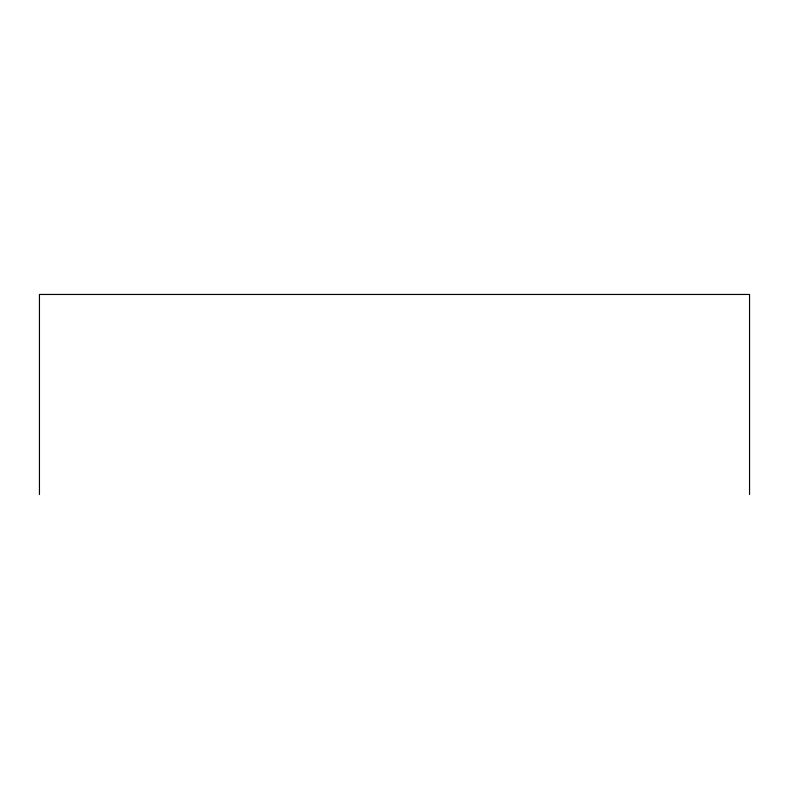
<?xml version="1.0" encoding="UTF-8"?>
<svg xmlns="http://www.w3.org/2000/svg" width="789" height="789" viewBox="0 0 789 789"><rect width="100%" height="100%" fill="white"/><g stroke="black" fill="none" stroke-linecap="round" stroke-linejoin="round"><path stroke-width="1.18" d="M749.55 494.545L749.55 294.455L39.45 294.455L39.45 494.545"/></g></svg>
